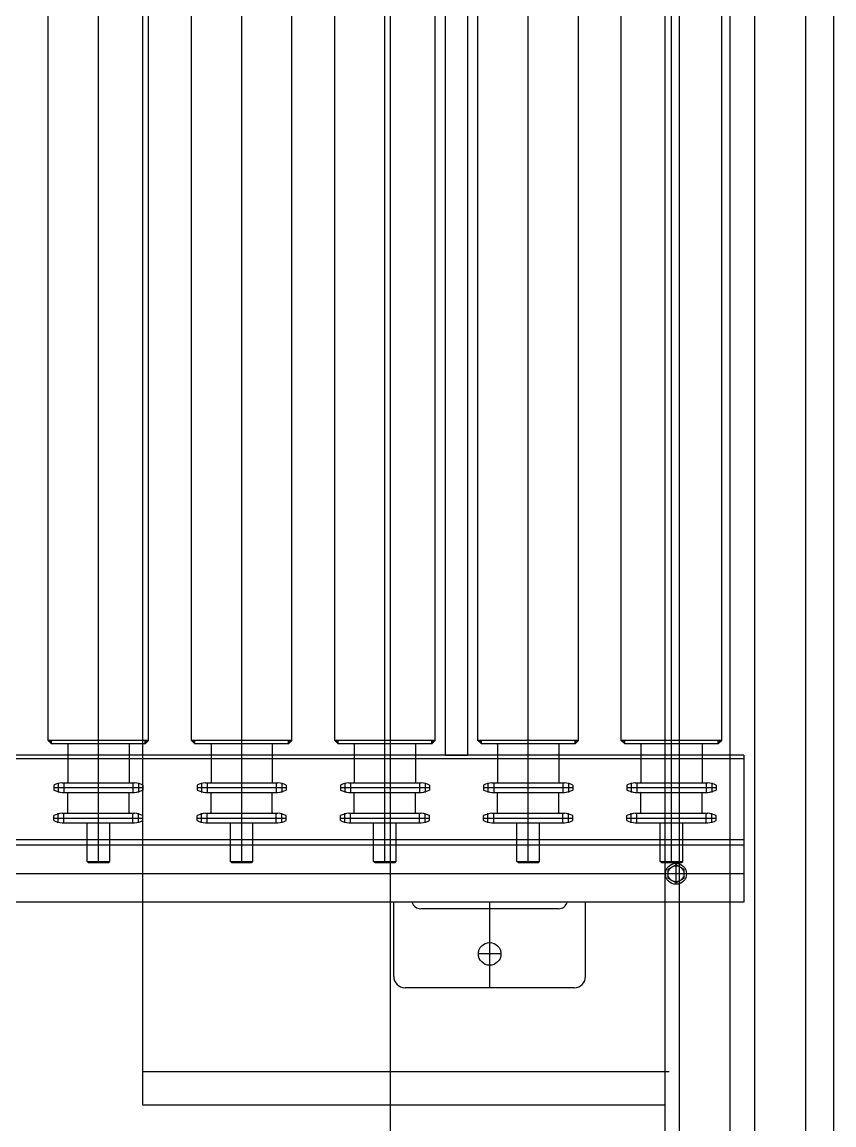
# Model space of a CAD drawing. Header units: millimetres. Extents: x -47382 to 204618, y -51045 to 127155.
# Drawn here: x 137523 to 138243, y 21504 to 22481 of the extents above; entities that cross this region are included whole.
import ezdxf

# ---------------------------------------------------------------- set-up
doc = ezdxf.new("R2010")
doc.units = ezdxf.units.MM
doc.header["$LTSCALE"] = 300
doc.header["$MEASUREMENT"] = 0
doc.linetypes.add('CEN', pattern=[62, 60, -1, 0, -1])
doc.layers.get('0').update_dxf_attribs({"linetype": 'CONTINUOUS'})
doc.layers.add('A-CEN', color=1, linetype='CEN')
doc.layers.add('A-DETL-PEN8', color=8, linetype='CONTINUOUS')
doc.styles.get("Standard").update_dxf_attribs({"font": ''})
doc.styles.get('Standard').set_extended_font_data('DotumChe')

# ---------------------------------------------------------------- blocks, each defined once
blk = doc.blocks.new('G$CD692945F')
at = {"layer": 'A-DETL-PEN8'}
for points in [[(1911, 1095.09), (1914.05, 1095.09), (1914.05, 1092.09)], [(2000.1, 1095.09), (1997.05, 1095.09), (1997.05, 1092.09)], [(2038, 1095.09), (2041.05, 1095.09), (2041.05, 1092.09)], [(2127.1, 1095.09), (2124.05, 1095.09), (2124.05, 1092.09)], [(2165, 1095.09), (2168.05, 1095.09), (2168.05, 1092.09)], [(2254.1, 1095.09), (2251.05, 1095.09), (2251.05, 1092.09)], [(2292, 1095.09), (2295.05, 1095.09), (2295.05, 1092.09)], [(2381.1, 1095.09), (2378.05, 1095.09), (2378.05, 1092.09)], [(2419, 1095.09), (2422.05, 1095.09), (2422.05, 1092.09)], [(2508.1, 1095.09), (2505.05, 1095.09), (2505.05, 1092.09)]]:
    blk.add_hatch(color=256, dxfattribs=at).paths.add_polyline_path(points)
for p, q in [((2607.55, 597.09, 0), (2607.55, 3007.09, 0)), ((2470.55, 682.09, 0), (2470.55, 2922.09, 0)), ((2537.55, 682.09, 0), (2537.55, 2922.09, 0)), ((2457.55, 2907.09, 0), (2457.55, 697.09, 0)), ((2515.55, 697.09, 0), (2515.55, 2907.09, 0)), ((2582.55, 697.09, 0), (2582.55, 2907.09, 0)), ((1995.05, 802.09, 0), (1995.05, 2802.09, 0)), ((1955.55, 987.09, 0), (1955.55, 2607.09, 0)), ((2082.55, 987.09, 0), (2082.55, 2607.09, 0)), ((2209.55, 987.09, 0), (2209.55, 2607.09, 0)), ((2336.55, 987.09, 0), (2336.55, 2607.09, 0)), ((2463.55, 987.09, 0), (2463.55, 2607.09, 0)), ((2263.07, 2582.09, 0), (2263.07, 1082.09, 0)), ((2283.07, 1082.09, 0), (2283.07, 2582.09, 0)), ((1911, 1095.09, 0), (1911, 2569.09, 0)), ((2000.1, 1095.09, 0), (2000.1, 2569.09, 0)), ((2038, 1095.09, 0), (2038, 2569.09, 0)), ((2127.1, 1095.09, 0), (2127.1, 2569.09, 0)), ((2165, 1095.09, 0), (2165, 2569.09, 0)), ((2254.1, 1095.09, 0), (2254.1, 2569.09, 0)), ((2292, 1095.09, 0), (2292, 2569.09, 0)), ((2381.1, 1095.09, 0), (2381.1, 2569.09, 0)), ((2419, 1095.09, 0), (2419, 2569.09, 0)), ((2508.1, 1095.09, 0), (2508.1, 2569.09, 0)), ((1914.05, 1092.09, 0), (1911, 1095.09, 0)), ((2000.1, 1095.09, 0), (1911, 1095.09, 0)), ((1914.05, 1092.09, 0), (1914.05, 1095.09, 0)), ((1997.05, 1092.09, 0), (2000.1, 1095.09, 0)), ((1997.05, 1092.09, 0), (1997.05, 1095.09, 0)), ((2041.05, 1092.09, 0), (2038, 1095.09, 0)), ((2127.1, 1095.09, 0), (2038, 1095.09, 0)), ((2041.05, 1092.09, 0), (2041.05, 1095.09, 0)), ((2124.05, 1092.09, 0), (2127.1, 1095.09, 0)), ((2124.05, 1092.09, 0), (2124.05, 1095.09, 0)), ((2168.05, 1092.09, 0), (2165, 1095.09, 0)), ((2254.1, 1095.09, 0), (2165, 1095.09, 0)), ((2168.05, 1092.09, 0), (2168.05, 1095.09, 0)), ((2251.05, 1092.09, 0), (2254.1, 1095.09, 0)), ((2251.05, 1092.09, 0), (2251.05, 1095.09, 0)), ((2295.05, 1092.09, 0), (2292, 1095.09, 0)), ((2381.1, 1095.09, 0), (2292, 1095.09, 0)), ((2295.05, 1092.09, 0), (2295.05, 1095.09, 0)), ((2378.05, 1092.09, 0), (2381.1, 1095.09, 0)), ((2378.05, 1092.09, 0), (2378.05, 1095.09, 0)), ((2422.05, 1092.09, 0), (2419, 1095.09, 0)), ((2508.1, 1095.09, 0), (2419, 1095.09, 0)), ((2422.05, 1092.09, 0), (2422.05, 1095.09, 0)), ((2505.05, 1092.09, 0), (2508.1, 1095.09, 0)), ((2505.05, 1092.09, 0), (2505.05, 1095.09, 0)), ((1997.05, 1092.09, 0), (1914.05, 1092.09, 0)), ((1928.38, 1091.59, 0), (1928.38, 1058.29, 0)), ((1982.72, 1091.59, 0), (1982.72, 1058.29, 0)), ((2124.05, 1092.09, 0), (2041.05, 1092.09, 0)), ((2055.38, 1091.59, 0), (2055.38, 1058.29, 0)), ((2109.72, 1091.59, 0), (2109.72, 1058.29, 0)), ((2251.05, 1092.09, 0), (2168.05, 1092.09, 0)), ((2182.38, 1091.59, 0), (2182.38, 1058.29, 0)), ((2236.72, 1091.59, 0), (2236.72, 1058.29, 0)), ((2378.05, 1092.09, 0), (2295.05, 1092.09, 0)), ((2309.38, 1091.59, 0), (2309.38, 1058.29, 0)), ((2363.72, 1091.59, 0), (2363.72, 1058.29, 0)), ((2505.05, 1092.09, 0), (2422.05, 1092.09, 0)), ((2436.38, 1091.59, 0), (2436.38, 1058.29, 0)), ((2490.72, 1091.59, 0), (2490.72, 1058.29, 0)), ((2527.55, 1082.09, 0), (401.99, 1082.09, 0)), ((2527.55, 1078.89, 0), (402.23, 1078.89, 0)), ((2263.07, 1082.09, 0), (2283.07, 1082.09, 0)), ((2527.55, 1082.09, 0), (2527.55, 952.09, 0)), ((1916.05, 1055.62, 0), (1916.05, 1051.27, 0)), ((1919.88, 1057.79, 0), (1919.88, 1049.09, 0)), ((1923.4, 1057.79, 0), (1987.69, 1057.79, 0)), ((1924.96, 1057.79, 0), (1924.96, 1049.09, 0)), ((1986.14, 1057.79, 0), (1986.14, 1049.09, 0)), ((1991.22, 1057.79, 0), (1991.22, 1049.09, 0)), ((1995.05, 1055.62, 0), (1995.05, 1051.27, 0)), ((2043.05, 1055.62, 0), (2043.05, 1051.27, 0)), ((2046.88, 1057.79, 0), (2046.88, 1049.09, 0)), ((2050.4, 1057.79, 0), (2114.69, 1057.79, 0)), ((2051.96, 1057.79, 0), (2051.96, 1049.09, 0)), ((2113.14, 1057.79, 0), (2113.14, 1049.09, 0)), ((2118.22, 1057.79, 0), (2118.22, 1049.09, 0)), ((2122.05, 1055.62, 0), (2122.05, 1051.27, 0)), ((2170.05, 1055.62, 0), (2170.05, 1051.27, 0)), ((2173.88, 1057.79, 0), (2173.88, 1049.09, 0)), ((2177.4, 1057.79, 0), (2241.69, 1057.79, 0)), ((2178.96, 1057.79, 0), (2178.96, 1049.09, 0)), ((2240.14, 1057.79, 0), (2240.14, 1049.09, 0)), ((2245.22, 1057.79, 0), (2245.22, 1049.09, 0)), ((2249.05, 1055.62, 0), (2249.05, 1051.27, 0)), ((2297.05, 1055.62, 0), (2297.05, 1051.27, 0)), ((2300.88, 1057.79, 0), (2300.88, 1049.09, 0)), ((2304.4, 1057.79, 0), (2368.69, 1057.79, 0)), ((2305.96, 1057.79, 0), (2305.96, 1049.09, 0)), ((2367.14, 1057.79, 0), (2367.14, 1049.09, 0)), ((2372.22, 1057.79, 0), (2372.22, 1049.09, 0)), ((2376.05, 1055.62, 0), (2376.05, 1051.27, 0)), ((2424.05, 1055.62, 0), (2424.05, 1051.27, 0)), ((2427.88, 1057.79, 0), (2427.88, 1049.09, 0)), ((2431.4, 1057.79, 0), (2495.69, 1057.79, 0)), ((2432.96, 1057.79, 0), (2432.96, 1049.09, 0)), ((2494.14, 1057.79, 0), (2494.14, 1049.09, 0)), ((2499.22, 1057.79, 0), (2499.22, 1049.09, 0)), ((2503.05, 1055.62, 0), (2503.05, 1051.27, 0)), ((1916.05, 1053.44, 0), (1995.05, 1053.44, 0)), ((1923.4, 1049.09, 0), (1987.69, 1049.09, 0)), ((1928.38, 1031.29, 0), (1928.38, 1048.59, 0)), ((1982.72, 1031.29, 0), (1982.72, 1048.59, 0)), ((2043.05, 1053.44, 0), (2122.05, 1053.44, 0)), ((2050.4, 1049.09, 0), (2114.69, 1049.09, 0)), ((2055.38, 1031.29, 0), (2055.38, 1048.59, 0)), ((2109.72, 1031.29, 0), (2109.72, 1048.59, 0)), ((2170.05, 1053.44, 0), (2249.05, 1053.44, 0)), ((2177.4, 1049.09, 0), (2241.69, 1049.09, 0)), ((2182.38, 1031.29, 0), (2182.38, 1048.59, 0)), ((2236.72, 1031.29, 0), (2236.72, 1048.59, 0)), ((2297.05, 1053.44, 0), (2376.05, 1053.44, 0)), ((2304.4, 1049.09, 0), (2368.69, 1049.09, 0)), ((2309.38, 1031.29, 0), (2309.38, 1048.59, 0)), ((2363.72, 1031.29, 0), (2363.72, 1048.59, 0)), ((2424.05, 1053.44, 0), (2503.05, 1053.44, 0)), ((2431.4, 1049.09, 0), (2495.69, 1049.09, 0)), ((2436.38, 1031.29, 0), (2436.38, 1048.59, 0)), ((2490.72, 1031.29, 0), (2490.72, 1048.59, 0)), ((1916.05, 1024.27, 0), (1916.05, 1028.62, 0)), ((1916.05, 1026.44, 0), (1995.05, 1026.44, 0)), ((1919.88, 1022.09, 0), (1919.88, 1030.79, 0)), ((1923.4, 1030.79, 0), (1987.69, 1030.79, 0)), ((1924.96, 1022.09, 0), (1924.96, 1030.79, 0)), ((1986.14, 1022.09, 0), (1986.14, 1030.79, 0)), ((1991.22, 1022.09, 0), (1991.22, 1030.79, 0)), ((1995.05, 1024.27, 0), (1995.05, 1028.62, 0)), ((2043.05, 1024.27, 0), (2043.05, 1028.62, 0)), ((2043.05, 1026.44, 0), (2122.05, 1026.44, 0)), ((2046.88, 1022.09, 0), (2046.88, 1030.79, 0)), ((2050.4, 1030.79, 0), (2114.69, 1030.79, 0)), ((2051.96, 1022.09, 0), (2051.96, 1030.79, 0)), ((2113.14, 1022.09, 0), (2113.14, 1030.79, 0)), ((2118.22, 1022.09, 0), (2118.22, 1030.79, 0)), ((2122.05, 1024.27, 0), (2122.05, 1028.62, 0)), ((2170.05, 1024.27, 0), (2170.05, 1028.62, 0)), ((2170.05, 1026.44, 0), (2249.05, 1026.44, 0)), ((2173.88, 1022.09, 0), (2173.88, 1030.79, 0)), ((2177.4, 1030.79, 0), (2241.69, 1030.79, 0)), ((2178.96, 1022.09, 0), (2178.96, 1030.79, 0)), ((2240.14, 1022.09, 0), (2240.14, 1030.79, 0)), ((2245.22, 1022.09, 0), (2245.22, 1030.79, 0)), ((2249.05, 1024.27, 0), (2249.05, 1028.62, 0)), ((2297.05, 1024.27, 0), (2297.05, 1028.62, 0)), ((2297.05, 1026.44, 0), (2376.05, 1026.44, 0)), ((2300.88, 1022.09, 0), (2300.88, 1030.79, 0)), ((2304.4, 1030.79, 0), (2368.69, 1030.79, 0)), ((2305.96, 1022.09, 0), (2305.96, 1030.79, 0)), ((2367.14, 1022.09, 0), (2367.14, 1030.79, 0)), ((2372.22, 1022.09, 0), (2372.22, 1030.79, 0)), ((2376.05, 1024.27, 0), (2376.05, 1028.62, 0)), ((2424.05, 1024.27, 0), (2424.05, 1028.62, 0)), ((2424.05, 1026.44, 0), (2503.05, 1026.44, 0)), ((2427.88, 1022.09, 0), (2427.88, 1030.79, 0)), ((2431.4, 1030.79, 0), (2495.69, 1030.79, 0)), ((2432.96, 1022.09, 0), (2432.96, 1030.79, 0)), ((2494.14, 1022.09, 0), (2494.14, 1030.79, 0)), ((2499.22, 1022.09, 0), (2499.22, 1030.79, 0)), ((2503.05, 1024.27, 0), (2503.05, 1028.62, 0)), ((1923.4, 1022.09, 0), (1987.69, 1022.09, 0)), ((1945.55, 988.09, 0), (1945.55, 1022.09, 0)), ((1965.55, 988.09, 0), (1965.55, 1022.09, 0)), ((2050.4, 1022.09, 0), (2114.69, 1022.09, 0)), ((2072.55, 988.09, 0), (2072.55, 1022.09, 0)), ((2092.55, 988.09, 0), (2092.55, 1022.09, 0)), ((2177.4, 1022.09, 0), (2241.69, 1022.09, 0)), ((2199.55, 988.09, 0), (2199.55, 1022.09, 0)), ((2219.55, 988.09, 0), (2219.55, 1022.09, 0)), ((2304.4, 1022.09, 0), (2368.69, 1022.09, 0)), ((2326.55, 988.09, 0), (2326.55, 1022.09, 0)), ((2346.55, 988.09, 0), (2346.55, 1022.09, 0)), ((2431.4, 1022.09, 0), (2495.69, 1022.09, 0)), ((2453.55, 988.09, 0), (2453.55, 1022.09, 0)), ((2473.55, 988.09, 0), (2473.55, 1022.09, 0)), ((2527.55, 1007.09, 0), (275.55, 1007.09, 0)), ((2527.55, 1002.59, 0), (275.55, 1002.59, 0)), ((1945.55, 988.09, 0), (1965.55, 988.09, 0)), ((1946.55, 987.09, 0), (1945.55, 988.09, 0)), ((1946.55, 987.09, 0), (1964.55, 987.09, 0)), ((1964.55, 987.09, 0), (1965.55, 988.09, 0)), ((2072.55, 988.09, 0), (2092.55, 988.09, 0)), ((2073.55, 987.09, 0), (2072.55, 988.09, 0)), ((2073.55, 987.09, 0), (2091.55, 987.09, 0)), ((2091.55, 987.09, 0), (2092.55, 988.09, 0)), ((2199.55, 988.09, 0), (2219.55, 988.09, 0)), ((2200.55, 987.09, 0), (2199.55, 988.09, 0)), ((2200.55, 987.09, 0), (2218.55, 987.09, 0)), ((2218.55, 987.09, 0), (2219.55, 988.09, 0)), ((2326.55, 988.09, 0), (2346.55, 988.09, 0)), ((2327.55, 987.09, 0), (2326.55, 988.09, 0)), ((2327.55, 987.09, 0), (2345.55, 987.09, 0)), ((2345.55, 987.09, 0), (2346.55, 988.09, 0)), ((2453.55, 988.09, 0), (2473.55, 988.09, 0)), ((2454.55, 987.09, 0), (2453.55, 988.09, 0)), ((2454.55, 987.09, 0), (2472.55, 987.09, 0)), ((2472.55, 987.09, 0), (2473.55, 988.09, 0)), ((2527.55, 977.09, 0), (275.55, 977.09, 0)), ((2460.48, 981.17, 0), (2467.55, 985.25, 0)), ((2460.48, 973.01, 0), (2460.48, 981.17, 0)), ((2467.55, 967.77, 0), (2467.55, 986.42, 0)), ((2467.55, 985.25, 0), (2474.61, 981.17, 0)), ((2474.61, 981.17, 0), (2474.61, 973.01, 0)), ((2467.55, 968.94, 0), (2460.48, 973.01, 0)), ((2474.61, 973.01, 0), (2467.55, 968.94, 0)), ((2527.55, 952.09, 0), (275.55, 952.09, 0)), ((2527.55, 952.09, 0), (275.55, 952.09, 0)), ((2217.37, 886.09, 0), (2217.37, 952.09, 0)), ((2302.37, 952.09, 0), (2302.37, 876.09, 0)), ((2387.37, 886.09, 0), (2387.37, 952.09, 0)), ((2363.37, 946.09, 0), (2241.37, 946.09, 0)), ((2312.37, 906.09, 0), (2292.37, 906.09, 0)), ((2377.37, 876.09, 0), (2227.37, 876.09, 0)), ((1995.05, 802.09, 0), (2461.55, 802.09, 0)), ((1995.05, 772.09, 0), (1995.05, 802.09, 0)), ((1995.05, 802.09, 0), (2461.55, 802.09, 0)), ((2457.45, 772.09, 0), (1995.05, 772.09, 0))]:
    blk.add_line(p, q, dxfattribs=at)
for centre, radius in [((2467.55, 977.09, 0), 9.32), ((2467.55, 977.09, 0), 7.07), ((2302.37, 906.09, 0), 10)]:
    blk.add_circle(centre, radius, dxfattribs=at)
for centre, radius, start, end in [((1927.88, 1091.59, 0), 0.5, 0, 90), ((1983.22, 1091.59, 0), 0.5, 90, 180), ((2054.88, 1091.59, 0), 0.5, 0, 90), ((2110.22, 1091.59, 0), 0.5, 90, 180), ((2181.88, 1091.59, 0), 0.5, 0, 90), ((2237.22, 1091.59, 0), 0.5, 90, 180), ((2308.88, 1091.59, 0), 0.5, 0, 90), ((2364.22, 1091.59, 0), 0.5, 90, 180), ((2435.88, 1091.59, 0), 0.5, 0, 90), ((2491.22, 1091.59, 0), 0.5, 90, 180), ((1927.69, 1029.77, 0), 28.35, 98.70246, 114.24758), ((1927.88, 1058.29, 0), 0.5, 270, 0), ((1983.22, 1058.29, 0), 0.5, 180, 270), ((1983.4, 1029.77, 0), 28.35, 65.75242, 81.29754), ((2054.69, 1029.77, 0), 28.35, 98.70246, 114.24758), ((2054.88, 1058.29, 0), 0.5, 270, 0), ((2110.22, 1058.29, 0), 0.5, 180, 270), ((2110.4, 1029.77, 0), 28.35, 65.75242, 81.29754), ((2181.69, 1029.77, 0), 28.35, 98.70246, 114.24758), ((2181.88, 1058.29, 0), 0.5, 270, 0), ((2237.22, 1058.29, 0), 0.5, 180, 270), ((2237.4, 1029.77, 0), 28.35, 65.75242, 81.29754), ((2308.69, 1029.77, 0), 28.35, 98.70246, 114.24758), ((2308.88, 1058.29, 0), 0.5, 270, 0), ((2364.22, 1058.29, 0), 0.5, 180, 270), ((2364.4, 1029.77, 0), 28.35, 65.75242, 81.29754), ((2435.69, 1029.77, 0), 28.35, 98.70246, 114.24758), ((2435.88, 1058.29, 0), 0.5, 270, 0), ((2491.22, 1058.29, 0), 0.5, 180, 270), ((2491.4, 1029.77, 0), 28.35, 65.75242, 81.29754), ((1927.69, 1077.12, 0), 28.35, 245.75242, 261.29754), ((1927.88, 1048.59, 0), 0.5, 0, 90), ((1983.22, 1048.59, 0), 0.5, 90, 180), ((1983.4, 1077.12, 0), 28.35, 278.70246, 294.24758), ((2054.69, 1077.12, 0), 28.35, 245.75242, 261.29754), ((2054.88, 1048.59, 0), 0.5, 0, 90), ((2110.22, 1048.59, 0), 0.5, 90, 180), ((2110.4, 1077.12, 0), 28.35, 278.70246, 294.24758), ((2181.69, 1077.12, 0), 28.35, 245.75242, 261.29754), ((2181.88, 1048.59, 0), 0.5, 0, 90), ((2237.22, 1048.59, 0), 0.5, 90, 180), ((2237.4, 1077.12, 0), 28.35, 278.70246, 294.24758), ((2308.69, 1077.12, 0), 28.35, 245.75242, 261.29754), ((2308.88, 1048.59, 0), 0.5, 0, 90), ((2364.22, 1048.59, 0), 0.5, 90, 180), ((2364.4, 1077.12, 0), 28.35, 278.70246, 294.24758), ((2435.69, 1077.12, 0), 28.35, 245.75242, 261.29754), ((2435.88, 1048.59, 0), 0.5, 0, 90), ((2491.22, 1048.59, 0), 0.5, 90, 180), ((2491.4, 1077.12, 0), 28.35, 278.70246, 294.24758), ((1927.69, 1002.77, 0), 28.35, 98.70246, 114.24758), ((1927.88, 1031.29, 0), 0.5, 270, 0), ((1983.22, 1031.29, 0), 0.5, 180, 270), ((1983.4, 1002.77, 0), 28.35, 65.75242, 81.29754), ((2054.69, 1002.77, 0), 28.35, 98.70246, 114.24758), ((2054.88, 1031.29, 0), 0.5, 270, 0), ((2110.22, 1031.29, 0), 0.5, 180, 270), ((2110.4, 1002.77, 0), 28.35, 65.75242, 81.29754), ((2181.69, 1002.77, 0), 28.35, 98.70246, 114.24758), ((2181.88, 1031.29, 0), 0.5, 270, 0), ((2237.22, 1031.29, 0), 0.5, 180, 270), ((2237.4, 1002.77, 0), 28.35, 65.75242, 81.29754), ((2308.69, 1002.77, 0), 28.35, 98.70246, 114.24758), ((2308.88, 1031.29, 0), 0.5, 270, 0), ((2364.22, 1031.29, 0), 0.5, 180, 270), ((2364.4, 1002.77, 0), 28.35, 65.75242, 81.29754), ((2435.69, 1002.77, 0), 28.35, 98.70246, 114.24758), ((2435.88, 1031.29, 0), 0.5, 270, 0), ((2491.22, 1031.29, 0), 0.5, 180, 270), ((2491.4, 1002.77, 0), 28.35, 65.75242, 81.29754), ((1927.69, 1050.12, 0), 28.35, 245.75242, 261.29754), ((1983.4, 1050.12, 0), 28.35, 278.70246, 294.24758), ((2054.69, 1050.12, 0), 28.35, 245.75242, 261.29754), ((2110.4, 1050.12, 0), 28.35, 278.70246, 294.24758), ((2181.69, 1050.12, 0), 28.35, 245.75242, 261.29754), ((2237.4, 1050.12, 0), 28.35, 278.70246, 294.24758), ((2308.69, 1050.12, 0), 28.35, 245.75242, 261.29754), ((2364.4, 1050.12, 0), 28.35, 278.70246, 294.24758), ((2435.69, 1050.12, 0), 28.35, 245.75242, 261.29754), ((2491.4, 1050.12, 0), 28.35, 278.70246, 294.24758), ((2241.37, 954.09, 0), 8, 194.47751, 270), ((2363.37, 954.09, 0), 8, 270, 345.52249), ((2227.37, 886.09, 0), 10, 180, 270), ((2377.37, 886.09, 0), 10, 270, 0)]:
    blk.add_arc(centre, radius, start, end, dxfattribs=at)
at = {"layer": 'A-DETL-PEN8', "text_generation_flag": 4, "flags": 1}
for tag, p in [('QTY', (3697.93, 3085.6, 0)), ('USER5', (3697.93, 3084.6, 0)), ('USER4', (3697.93, 3083.6, 0)), ('USER3', (3697.93, 3082.6, 0)), ('USER2', (3697.93, 3081.6, 0)), ('USER1', (3697.93, 3080.6, 0)), ('REMARK', (3697.93, 3079.6, 0)), ('MAKER', (3697.93, 3078.6, 0)), ('PRICE', (3697.93, 3077.6, 0)), ('WEIGHT', (3697.93, 3076.6, 0)), ('MATERIAL', (3697.93, 3075.6, 0)), ('SPEC', (3697.93, 3074.6, 0)), ('NAME', (3697.93, 3072.6, 0)), ('ENAME', (3697.93, 3073.6, 0))]:
    blk.add_attdef(tag, p, '', height=0.25, dxfattribs=at)

msp = doc.modelspace()

# ---------------------------------------------------------------- linework, layer by layer
at = {"layer": 'A-CEN'}
msp.add_line((137850, 19621.45), (137850, 24221.45), dxfattribs=at)

# ---------------------------------------------------------------- block references
msp.add_blockref('G$CD692945F', (135635.4, 20749.85))

doc.saveas('drawing.dxf')
